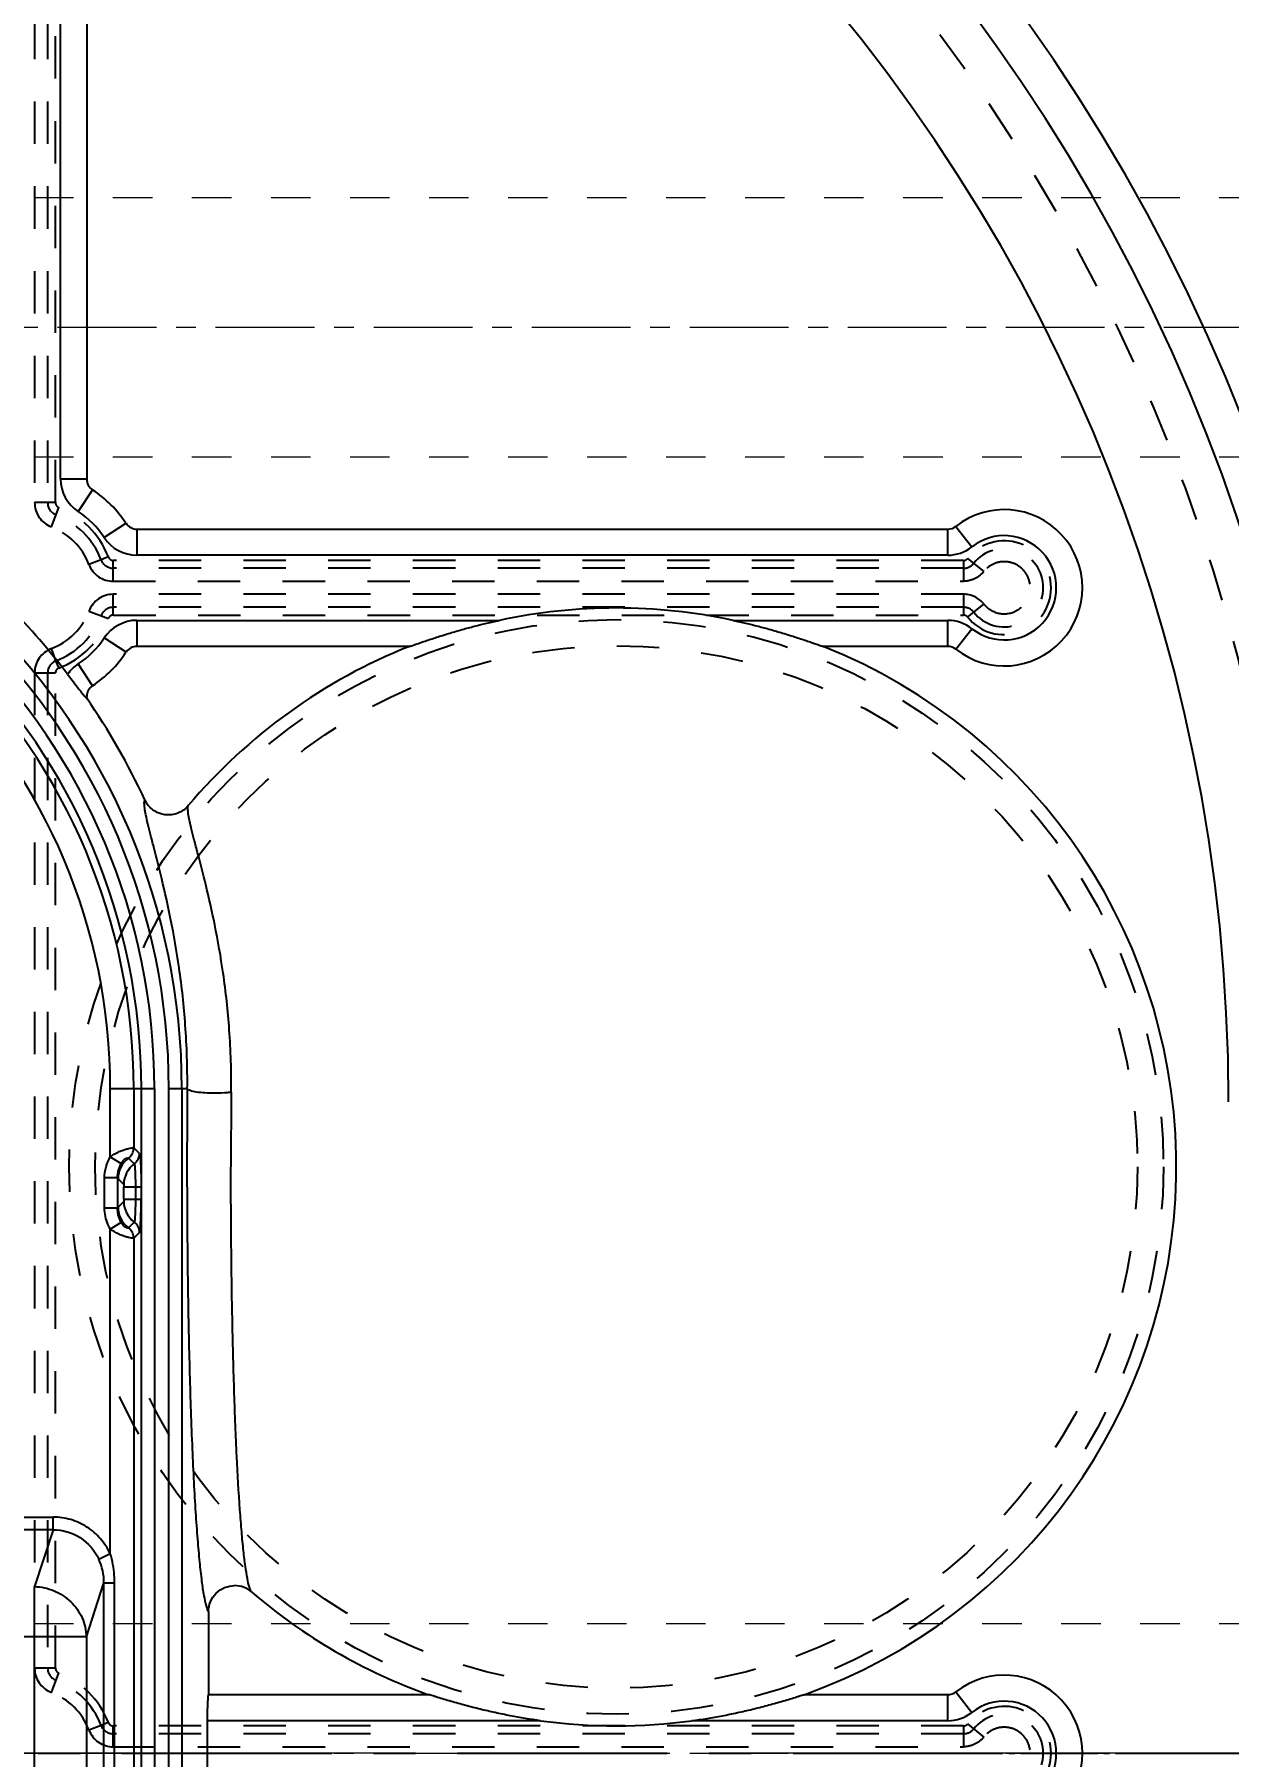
# Model space of a CAD drawing. Header units: millimetres. Extents: x -840 to 1682, y -9216 to -2117.
# Drawn here: x 462.7 to 508.8, y -4227.6 to -4161.1 of the extents above; entities that cross this region are included whole.
import ezdxf

# ---------------------------------------------------------------- set-up
doc = ezdxf.new("R2010")
doc.units = ezdxf.units.MM
doc.header["$LTSCALE"] = 16.335
doc.header["$PDMODE"] = 3
doc.header["$PDSIZE"] = 8
doc.linetypes.add('CENTER', pattern=[0.6, 0.375, -0.075, 0.075, -0.075])
doc.linetypes.add('HIDDEN', pattern=[0.2, 0.1, -0.1])
doc.layers.get('0').update_dxf_attribs({"linetype": 'CONTINUOUS'})
doc.layers.get('Defpoints').update_dxf_attribs({"linetype": 'CONTINUOUS'})
doc.layers.add('cool', color=153, linetype='HIDDEN', lineweight=9)
doc.layers.add('moldbase', color=7, linetype='CONTINUOUS', lineweight=20)
doc.layers.add('DEFAULT_2', color=8, linetype='HIDDEN')
doc.styles.get("Standard").update_dxf_attribs({"font": 'txt', "width": 0.85})
doc.dimstyles.get("Standard").update_dxf_attribs({"dimtxt": 3.5, "dimasz": 3.5, "dimexe": 0.18, "dimexo": 0.0625, "dimgap": 0.09, "dimtad": 1, "dimdsep": 46, "dimtxsty": 'Standard', "dimcen": 0.09, "dimadec": 0, "dimazin": 0, "dimtol": 1, "dimtp": 0.01, "dimtm": 0.01, "dimtfac": 1, "dimtofl": 0, "dimtmove": 0, "dimatfit": 3, "dimfxl": 0, "dimtolj": 1, "dimarcsym": 0})

# ---------------------------------------------------------------- blocks, each defined once
blk = doc.blocks.new('*D514')
at = {"color": 0, "lineweight": -2}
for p, q in [((499.599, -4067.425), (598.434, -4067.425)), ((598.434, -4072.425), (598.434, -4189.374)), ((598.434, -4402.425), (598.434, -4220.154)), ((512.099, -4407.425), (598.434, -4407.425))]:
    blk.add_line(p, q, dxfattribs=at)
at = {"color": 0}
for points in [[(597.6, -4072.425), (599.267, -4072.425), (598.434, -4067.425)], [(597.6, -4402.425), (599.267, -4402.425), (598.434, -4407.425)]]:
    blk.add_solid(points, dxfattribs=at)
at = {"layer": 'Defpoints', "color": 0}
for p in [(499.599, -4067.425), (512.099, -4407.425), (598.434, -4407.425)]:
    blk.add_point(p, dxfattribs=at)
at = {"color": 0, "insert": (598.434, -4204.764), "char_height": 8, "attachment_point": 5, "rotation": 90}
blk.add_mtext('\\A1;340.00', dxfattribs=at)
blk = doc.blocks.new('7')
at = {"layer": 'cool', "ltscale": 0.932966}
for p, q in [((-1665.252, -2312.724), (-1303.907, -2312.724)), ((-1665.252, -2322.724), (-1303.907, -2322.724))]:
    blk.add_line(p, q, dxfattribs=at)
at = {"layer": 'cool', "color": 1, "linetype": 'CENTER', "ltscale": 0.621977}
blk.add_line((-1679.58, -2317.724), (-1289.58, -2317.724), dxfattribs=at)

msp = doc.modelspace()

# ---------------------------------------------------------------- linework, layer by layer
at = {"color": 7, "linetype": 'Continuous'}
for p, q in [((463.729, -4178.281), (463.729, -4144.735)), ((464.734, -4144.735), (464.734, -4178.281)), ((463.729, -4178.281), (464.734, -4178.281)), ((464.96, -4178.701), (464.407, -4179.54)), ((466.25, -4179.99), (465.41, -4180.543)), ((466.669, -4180.217), (497.949, -4180.217)), ((466.669, -4180.217), (466.669, -4181.222)), ((497.949, -4181.222), (497.949, -4180.217)), ((498.259, -4180.109), (498.881, -4180.898)), ((497.949, -4181.222), (466.669, -4181.222)), ((466.669, -4183.734), (480.653, -4183.734)), ((466.669, -4183.734), (466.669, -4184.739)), ((489.67, -4183.734), (497.949, -4183.734)), ((497.949, -4184.739), (497.949, -4183.734)), ((466.25, -4184.965), (465.41, -4184.412)), ((498.259, -4184.847), (498.881, -4184.057)), ((477.18, -4184.739), (466.669, -4184.739)), ((497.949, -4184.739), (493.143, -4184.739)), ((464.96, -4186.255), (464.407, -4185.415)), ((464.734, -4186.749), (464.734, -4186.674)), ((467.348, -4201.797), (465.644, -4201.797)), ((465.644, -4204.426), (465.644, -4201.797)), ((466.547, -4201.797), (466.547, -4204.07)), ((466.846, -4253.052), (466.846, -4201.797)), ((467.348, -4201.797), (467.348, -4253.046)), ((468.615, -4201.797), (467.902, -4201.797)), ((467.902, -4253.052), (467.902, -4201.797)), ((468.403, -4201.797), (468.403, -4253.052)), ((465.644, -4204.426), (466.068, -4204.676)), ((466.769, -4204.291), (466.547, -4204.07)), ((466.346, -4204.472), (466.568, -4204.693)), ((465.924, -4205.231), (465.422, -4205.231)), ((465.422, -4206.403), (465.422, -4205.231)), ((465.924, -4205.231), (465.924, -4206.403)), ((465.943, -4205.274), (466.165, -4205.495)), ((466.169, -4205.579), (466.833, -4205.579)), ((466.169, -4206.055), (466.169, -4205.579)), ((466.612, -4205.579), (466.612, -4206.055)), ((466.833, -4205.58), (466.833, -4206.055)), ((465.924, -4206.403), (465.422, -4206.403)), ((466.165, -4206.139), (465.943, -4206.36)), ((466.169, -4206.055), (466.833, -4206.055)), ((466.068, -4206.958), (465.644, -4207.208)), ((466.568, -4206.942), (466.346, -4207.163)), ((465.644, -4219.726), (465.644, -4207.208)), ((466.547, -4207.565), (466.769, -4207.343)), ((466.547, -4207.565), (466.547, -4247.285)), ((457.959, -4218.316), (463.434, -4218.316)), ((463.434, -4218.802), (463.434, -4218.316)), ((463.434, -4218.802), (457.959, -4218.802)), ((463.434, -4218.802), (462.717, -4220.995)), ((465.199, -4219.938), (465.644, -4219.726)), ((462.717, -4233.854), (462.717, -4220.995)), ((464.72, -4222.937), (465.4, -4220.852)), ((465.4, -4220.852), (465.809, -4220.852)), ((465.4, -4233.997), (465.4, -4220.852)), ((465.809, -4233.997), (465.809, -4220.852)), ((469.432, -4221.963), (469.432, -4225.163)), ((464.72, -4222.937), (456.286, -4222.937)), ((464.72, -4222.937), (464.72, -4231.912)), ((469.432, -4225.163), (477.919, -4225.163)), ((492.404, -4225.163), (497.949, -4225.163)), ((497.949, -4226.168), (497.949, -4225.163)), ((498.259, -4225.056), (498.881, -4225.845)), ((482.242, -4226.168), (469.379, -4226.168)), ((469.379, -4226.168), (469.379, -4228.681)), ((497.949, -4226.168), (488.081, -4226.168))]:
    msp.add_line(p, q, dxfattribs=at)
at = {"color": 1, "linetype": 'CENTER', "ltscale": 1.320531}
msp.add_line((220.187, -4227.425), (524.011, -4227.425), dxfattribs=at)
at = {"color": 1, "linetype": 'CENTER', "ltscale": 0.186593}
msp.add_line((495.275, -4227.425), (549.011, -4227.425), dxfattribs=at)
at = {"color": 7, "linetype": 'Continuous'}
for centre, radius, start, end in [((442.449, -4202.3), 81.562, 0, 90), ((442.449, -4202.3), 81.06, 0, 90), ((442.449, -4202.3), 80.559, 0, 90), ((442.449, -4202.3), 80.057, 0, 90), ((442.449, -4202.3), 80.001, 0, 90), ((442.449, -4202.3), 79.5, 0, 90), ((442.449, -4202.3), 71.857, 0, 90), ((442.449, -4202.3), 70.35, 0, 90), ((442.449, -4202.3), 66.33, 0, 90), ((442.952, -4201.797), 25.452, 0, 90), ((442.952, -4201.797), 24.95, 0, 90), ((442.952, -4201.797), 24.396, 0, 90), ((442.952, -4201.797), 23.894, 0, 90), ((442.952, -4201.797), 23.596, 0, 90), ((465.236, -4178.281), 1.508, 180, 236.63299), ((465.236, -4178.281), 0.502, 180, 236.63299), ((442.952, -4201.797), 22.692, 360, 90), ((462.472, -4182.478), 4.522, 33.36701, 56.63299), ((462.472, -4182.478), 3.518, 33.36701, 56.63299), ((500.125, -4182.478), 3.015, 231.78679, 128.21321), ((466.669, -4179.714), 1.508, 213.36701, 270), ((466.669, -4179.714), 0.502, 213.36701, 270), ((497.949, -4179.714), 0.502, 270, 308.21321), ((500.125, -4182.478), 2.01, 231.78679, 128.21321), ((442.952, -4201.797), 26.428, 37.2132, 52.14975), ((497.949, -4179.714), 1.508, 270, 308.21321), ((466.669, -4185.242), 1.508, 90, 146.63299), ((485.162, -4204.812), 21.555, 77.92769, 102.07231), ((497.949, -4185.242), 1.508, 51.78679, 90), ((462.472, -4182.478), 3.518, 303.36701, 326.63299), ((462.472, -4182.478), 4.522, 303.36701, 326.63299), ((466.669, -4185.242), 0.502, 90, 146.63299), ((485.162, -4204.812), 21.602, 111.68315, 139.83734), ((485.162, -4204.812), 21.602, 289.59012, 68.31685), ((497.949, -4185.242), 0.502, 51.78679, 90), ((465.236, -4186.674), 1.508, 123.36701, 145.20339), ((465.236, -4186.674), 0.502, 123.36701, 180), ((442.952, -4201.797), 26.48, 24.88058, 34.65615), ((786.147, -4204.754), 317.545, 179.46649, 179.62213), ((773.728, -4204.757), 303.432, 179.46649, 179.62213), ((782.755, -4204.811), 312.459, 179.62309, 180.00024), ((466.046, -4204.07), 0.502, 306.83984, 0.07861), ((466.95, -4205.277), 1.007, 126.84388, 179.8186), ((467.171, -4205.498), 1.007, 126.84275, 179.81778), ((466.95, -4206.357), 1.007, 180.18212, 233.15715), ((467.171, -4206.136), 1.007, 180.1765, 233.16182), ((466.266, -4207.344), 0.503, 0.17583, 53.17203), ((466.043, -4207.565), 0.504, 0.06274, 53.01867), ((470.435, -4221.966), 1.007, 49.28714, 89.79701), ((485.162, -4204.812), 21.602, 229.35698, 250.40988), ((500.125, -4227.425), 3.015, 231.78679, 128.21321), ((497.949, -4224.661), 0.502, 270, 308.21321), ((500.125, -4227.425), 2.01, 231.78679, 128.21321), ((485.162, -4204.812), 21.555, 262.21628, 277.78372), ((497.949, -4224.661), 1.508, 270, 308.21321)]:
    msp.add_arc(centre, radius, start, end, dxfattribs=at)
msp.add_ellipse((469.432, -4226.168), major_axis=(0, 1.005), ratio=0.052408, start_param=0, end_param=1.570796, dxfattribs=at)
for points, knots in [([(477.18, -4184.739), (477.19, -4184.739), (477.217, -4184.727), (477.271, -4184.712), (477.345, -4184.685), (477.466, -4184.643), (477.632, -4184.585), (477.842, -4184.514), (478.062, -4184.44), (478.365, -4184.342), (478.75, -4184.222), (479.219, -4184.086), (479.852, -4183.916), (480.332, -4183.803), (480.653, -4183.734)], [0, 0, 0, 0, 0.007625, 0.024283, 0.046712, 0.072662, 0.13049, 0.192581, 0.256943, 0.322646, 0.456299, 0.591511, 0.727438, 1, 1, 1, 1]), ([(489.67, -4183.734), (489.991, -4183.803), (490.471, -4183.916), (491.104, -4184.086), (491.573, -4184.222), (491.958, -4184.342), (492.261, -4184.44), (492.481, -4184.514), (492.691, -4184.585), (492.857, -4184.643), (492.978, -4184.685), (493.052, -4184.712), (493.106, -4184.727), (493.134, -4184.739), (493.143, -4184.739)], [0, 0, 0, 0, 0.272562, 0.408489, 0.543701, 0.677354, 0.743057, 0.807419, 0.86951, 0.927338, 0.953288, 0.975716, 0.992375, 1, 1, 1, 1]), ([(463.998, -4185.814), (464.055, -4185.889), (464.253, -4186.149), (464.452, -4186.409), (464.598, -4186.592)], [0, 0, 0, 0, 0.286017, 1, 1, 1, 1]), ([(464.598, -4186.592), (464.61, -4186.606), (464.648, -4186.654), (464.686, -4186.702), (464.716, -4186.733)], [0, 0, 0, 0, 0.300801, 1, 1, 1, 1]), ([(464.716, -4186.733), (464.718, -4186.734), (464.723, -4186.739), (464.728, -4186.744), (464.733, -4186.747)], [0, 0, 0, 0, 0.325188, 1, 1, 1, 1]), ([(468.615, -4201.797), (468.623, -4200.978), (468.573, -4199.418), (468.335, -4197.232), (468.007, -4195.352), (467.66, -4193.805), (467.383, -4192.723), (467.2, -4192.016), (467.096, -4191.602), (467.019, -4191.263), (466.971, -4190.997), (466.952, -4190.803), (466.959, -4190.694), (466.974, -4190.656)], [0, 0, 0, 0, 0.217481, 0.413823, 0.58321, 0.723605, 0.834818, 0.879626, 0.917346, 0.948074, 0.971927, 0.989093, 1, 1, 1, 1]), ([(468.653, -4190.88), (468.546, -4191.007), (468.263, -4191.211), (467.747, -4191.271), (467.265, -4191.078), (467.044, -4190.807), (466.974, -4190.656)], [0, 0, 0, 0, 0.250047, 0.500021, 0.749906, 1, 1, 1, 1]), ([(470.309, -4201.931), (470.317, -4201.127), (470.268, -4199.592), (470.033, -4197.436), (469.707, -4195.571), (469.358, -4194.028), (469.077, -4192.947), (468.891, -4192.239), (468.784, -4191.824), (468.705, -4191.484), (468.654, -4191.218), (468.633, -4191.025), (468.638, -4190.917), (468.653, -4190.88)], [0, 0, 0, 0, 0.215018, 0.410254, 0.579759, 0.721009, 0.833327, 0.878656, 0.916824, 0.947896, 0.971965, 0.989194, 1, 1, 1, 1]), ([(469.67, -4201.973), (469.544, -4201.973), (469.31, -4201.966), (468.992, -4201.934), (468.772, -4201.891), (468.655, -4201.843), (468.62, -4201.812), (468.615, -4201.797)], [0, 0, 0, 0, 0.347466, 0.6461, 0.882222, 0.956233, 1, 1, 1, 1]), ([(470.309, -4201.931), (470.263, -4201.938), (470.051, -4201.965), (469.837, -4201.973), (469.67, -4201.973)], [0, 0, 0, 0, 0.217495, 1, 1, 1, 1]), ([(468.608, -4202.66), (468.6, -4203.818), (468.598, -4206.117), (468.629, -4209.491), (468.694, -4212.674), (468.777, -4215.148), (468.86, -4216.934), (468.927, -4218.097), (468.999, -4219.124), (469.076, -4220.004), (469.156, -4220.73), (469.239, -4221.293), (469.313, -4221.658), (469.379, -4221.863), (469.413, -4221.936), (469.432, -4221.963)], [0, 0, 0, 0, 0.179524, 0.356265, 0.523031, 0.673038, 0.739819, 0.800203, 0.853568, 0.899392, 0.937213, 0.966697, 0.987605, 0.994844, 1, 1, 1, 1]), ([(465.422, -4205.231), (465.422, -4205.091), (465.46, -4204.808), (465.574, -4204.547), (465.644, -4204.426)], [0, 0, 0, 0, 0.500002, 1, 1, 1, 1]), ([(465.644, -4204.426), (465.739, -4204.355), (465.889, -4204.263), (466.095, -4204.175), (466.234, -4204.128), (466.353, -4204.098), (466.447, -4204.077), (466.507, -4204.072), (466.539, -4204.065), (466.547, -4204.07)], [0, 0, 0, 0, 0.362444, 0.531431, 0.683119, 0.810453, 0.908127, 0.972017, 1, 1, 1, 1]), ([(466.769, -4204.291), (466.778, -4204.301), (466.784, -4204.343), (466.797, -4204.421), (466.806, -4204.543), (466.816, -4204.702), (466.823, -4204.892), (466.831, -4205.188), (466.833, -4205.42), (466.833, -4205.58)], [0, 0, 0, 0, 0.029625, 0.092355, 0.187757, 0.312245, 0.461334, 0.629814, 1, 1, 1, 1]), ([(465.924, -4205.231), (465.924, -4205.183), (465.936, -4204.991), (465.999, -4204.803), (466.068, -4204.676)], [0, 0, 0, 0, 0.25175, 1, 1, 1, 1]), ([(466.068, -4204.676), (466.095, -4204.626), (466.139, -4204.556), (466.215, -4204.494), (466.271, -4204.472), (466.308, -4204.466), (466.343, -4204.465), (466.346, -4204.472)], [0, 0, 0, 0, 0.463716, 0.655103, 0.783422, 0.937355, 1, 1, 1, 1]), ([(466.567, -4204.693), (466.574, -4204.699), (466.578, -4204.729), (466.587, -4204.782), (466.593, -4204.867), (466.6, -4204.975), (466.605, -4205.106), (466.61, -4205.31), (466.612, -4205.47), (466.612, -4205.579)], [0, 0, 0, 0, 0.029475, 0.092708, 0.188156, 0.312443, 0.461481, 0.629977, 1, 1, 1, 1]), ([(471.091, -4221.203), (471.075, -4221.18), (471.045, -4221.118), (470.987, -4220.947), (470.921, -4220.643), (470.847, -4220.176), (470.775, -4219.576), (470.706, -4218.846), (470.613, -4217.636), (470.512, -4215.858), (470.418, -4213.451), (470.349, -4210.744), (470.305, -4207.83), (470.296, -4205.83), (470.296, -4204.812)], [0, 0, 0, 0, 0.005209, 0.012408, 0.032968, 0.061782, 0.098669, 0.143351, 0.19546, 0.320112, 0.468329, 0.634983, 0.81428, 1, 1, 1, 1]), ([(465.943, -4205.274), (465.941, -4205.272), (465.932, -4205.259), (465.928, -4205.244), (465.924, -4205.231)], [0, 0, 0, 0, 0.164755, 1, 1, 1, 1]), ([(466.165, -4205.495), (466.167, -4205.497), (466.166, -4205.508), (466.168, -4205.525), (466.168, -4205.55), (466.169, -4205.569), (466.169, -4205.579)], [0, 0, 0, 0, 0.099878, 0.326216, 0.639633, 1, 1, 1, 1]), ([(465.644, -4207.208), (465.608, -4207.148), (465.481, -4206.898), (465.421, -4206.613), (465.422, -4206.403)], [0, 0, 0, 0, 0.251128, 1, 1, 1, 1]), ([(465.924, -4206.403), (465.926, -4206.398), (465.93, -4206.383), (465.936, -4206.368), (465.943, -4206.36)], [0, 0, 0, 0, 0.342391, 1, 1, 1, 1]), ([(466.068, -4206.958), (465.999, -4206.832), (465.936, -4206.644), (465.924, -4206.451), (465.924, -4206.403)], [0, 0, 0, 0, 0.748116, 1, 1, 1, 1]), ([(466.169, -4206.055), (466.169, -4206.065), (466.168, -4206.084), (466.168, -4206.11), (466.166, -4206.127), (466.167, -4206.137), (466.165, -4206.139)], [0, 0, 0, 0, 0.360376, 0.673794, 0.900129, 1, 1, 1, 1]), ([(466.612, -4206.055), (466.612, -4206.165), (466.61, -4206.324), (466.605, -4206.528), (466.6, -4206.659), (466.593, -4206.768), (466.587, -4206.853), (466.578, -4206.906), (466.574, -4206.935), (466.568, -4206.942)], [0, 0, 0, 0, 0.370096, 0.538597, 0.687654, 0.81201, 0.907489, 0.970631, 1, 1, 1, 1]), ([(466.769, -4207.343), (466.772, -4207.34), (466.777, -4207.327), (466.787, -4207.289), (466.796, -4207.212), (466.807, -4207.091), (466.816, -4206.932), (466.823, -4206.742), (466.831, -4206.446), (466.833, -4206.214), (466.833, -4206.055)], [0, 0, 0, 0, 0.010597, 0.029515, 0.092622, 0.1881, 0.312451, 0.461436, 0.629881, 1, 1, 1, 1]), ([(466.346, -4207.163), (466.342, -4207.169), (466.309, -4207.168), (466.25, -4207.159), (466.17, -4207.11), (466.112, -4207.033), (466.081, -4206.984), (466.068, -4206.958)], [0, 0, 0, 0, 0.062451, 0.217088, 0.533317, 0.76715, 1, 1, 1, 1]), ([(466.547, -4207.565), (466.539, -4207.569), (466.507, -4207.562), (466.447, -4207.557), (466.353, -4207.536), (466.234, -4207.506), (466.094, -4207.459), (465.889, -4207.371), (465.739, -4207.279), (465.644, -4207.208)], [0, 0, 0, 0, 0.028026, 0.091953, 0.189632, 0.317028, 0.468933, 0.63798, 1, 1, 1, 1]), ([(465.644, -4219.726), (465.542, -4219.52), (465.288, -4219.13), (464.762, -4218.671), (464.125, -4218.383), (463.663, -4218.318), (463.434, -4218.316)], [0, 0, 0, 0, 0.249954, 0.499976, 0.750119, 1, 1, 1, 1]), ([(463.434, -4218.802), (463.798, -4218.799), (464.545, -4219.015), (465.044, -4219.607), (465.199, -4219.938)], [0, 0, 0, 0, 0.498951, 1, 1, 1, 1]), ([(465.809, -4220.852), (465.809, -4220.756), (465.795, -4220.376), (465.727, -4219.997), (465.644, -4219.726)], [0, 0, 0, 0, 0.253073, 1, 1, 1, 1]), ([(462.717, -4220.995), (462.975, -4221.001), (463.492, -4221.111), (464.149, -4221.542), (464.599, -4222.179), (464.714, -4222.687), (464.72, -4222.937)], [0, 0, 0, 0, 0.252751, 0.504924, 0.754238, 1, 1, 1, 1]), ([(469.432, -4221.963), (469.432, -4221.832), (469.484, -4221.568), (469.708, -4221.233), (470.043, -4221.01), (470.307, -4220.959), (470.438, -4220.959)], [0, 0, 0, 0, 0.250021, 0.500041, 0.750019, 1, 1, 1, 1]), ([(482.242, -4226.168), (481.85, -4226.115), (481.264, -4226.019), (480.489, -4225.86), (479.913, -4225.728), (479.439, -4225.607), (479.064, -4225.504), (478.789, -4225.426), (478.523, -4225.347), (478.31, -4225.282), (478.151, -4225.232), (478.049, -4225.201), (477.977, -4225.178), (477.936, -4225.168), (477.923, -4225.163), (477.919, -4225.163)], [0, 0, 0, 0, 0.267252, 0.40073, 0.533832, 0.666016, 0.731402, 0.795907, 0.858868, 0.918789, 0.946517, 0.971347, 0.990766, 0.997019, 1, 1, 1, 1]), ([(488.081, -4226.168), (488.473, -4226.115), (489.059, -4226.019), (489.834, -4225.86), (490.41, -4225.728), (490.885, -4225.607), (491.259, -4225.504), (491.534, -4225.426), (491.8, -4225.347), (492.013, -4225.282), (492.172, -4225.232), (492.274, -4225.201), (492.346, -4225.178), (492.387, -4225.168), (492.4, -4225.163), (492.404, -4225.163)], [0, 0, 0, 0, 0.267252, 0.40073, 0.533832, 0.666016, 0.731402, 0.795907, 0.858868, 0.918789, 0.946517, 0.971347, 0.990766, 0.997019, 1, 1, 1, 1])]:
    msp.add_open_spline(points, degree=3, knots=knots, dxfattribs=at)
for points in [[(466.568, -4204.693), (466.687, -4204.603), (466.769, -4204.441), (466.769, -4204.292)], [(465.4, -4220.852), (465.402, -4220.54), (465.331, -4220.221), (465.199, -4219.938)]]:
    msp.add_open_spline(points, degree=3, dxfattribs=at)
at = {"layer": 'cool', "color": 1, "linetype": 'CENTER', "ltscale": 0.621977}
msp.add_line((177.099, -4227.425), (567.099, -4227.425), dxfattribs=at)
at = {"layer": 'DEFAULT_2', "color": 8, "linetype": 'HIDDEN'}
for p, q in [((462.724, -4144.128), (462.724, -4179.192)), ((463.226, -4144.128), (463.226, -4179.192)), ((463.528, -4179.18), (463.528, -4144.128)), ((463.528, -4179.192), (462.724, -4179.192)), ((463.37, -4180.131), (463.657, -4179.38)), ((465.289, -4181.401), (464.819, -4181.58)), ((465.567, -4181.284), (465.289, -4181.401)), ((498.555, -4181.423), (465.758, -4181.423)), ((465.758, -4182.227), (465.758, -4181.423)), ((498.555, -4181.724), (465.758, -4181.724)), ((498.555, -4181.423), (498.555, -4182.227)), ((498.712, -4181.347), (499.34, -4181.85)), ((465.758, -4182.227), (498.554, -4182.227)), ((498.555, -4182.729), (465.758, -4182.729)), ((465.758, -4183.533), (465.758, -4182.729)), ((498.555, -4182.729), (498.555, -4183.533)), ((498.712, -4183.608), (499.34, -4183.106)), ((464.819, -4183.375), (465.57, -4183.662)), ((498.555, -4183.232), (465.758, -4183.232)), ((465.77, -4183.533), (498.555, -4183.533)), ((463.549, -4185.294), (463.37, -4184.825)), ((462.724, -4185.763), (462.717, -4220.995)), ((462.724, -4185.763), (463.528, -4185.763)), ((463.226, -4185.763), (463.226, -4224.139)), ((463.528, -4224.127), (463.528, -4185.763)), ((463.667, -4185.572), (463.549, -4185.294)), ((463.528, -4224.139), (462.724, -4224.139)), ((463.37, -4225.078), (463.657, -4224.327)), ((465.289, -4226.348), (464.819, -4226.527)), ((465.567, -4226.231), (465.289, -4226.348)), ((498.712, -4226.294), (499.34, -4226.797)), ((498.555, -4226.369), (465.758, -4226.369)), ((465.758, -4227.173), (465.758, -4226.369)), ((498.555, -4226.671), (465.758, -4226.671)), ((498.555, -4226.369), (498.555, -4227.173)), ((465.758, -4227.173), (498.554, -4227.173))]:
    msp.add_line(p, q, dxfattribs=at)
for radius in [21.105, 20.1]:
    msp.add_circle((485.162, -4204.812), radius, dxfattribs=at)
for centre, radius, start, end in [((442.449, -4202.3), 81.505, 0, 90), ((442.449, -4202.3), 68.842, 0, 90), ((463.729, -4179.192), 1.005, 180, 249.07517), ((463.729, -4179.192), 0.502, 180, 249.07517), ((462.472, -4182.478), 3.015, 20.92483, 69.07517), ((462.472, -4182.478), 3.317, 21.01342, 69.07517), ((462.472, -4182.478), 2.513, 20.92483, 69.07517), ((500.125, -4182.478), 1.809, 218.68219, 141.31781), ((500.125, -4182.478), 1.508, 218.68219, 141.31781), ((465.758, -4181.222), 1.005, 200.92483, 270), ((465.758, -4181.222), 0.502, 200.92483, 270), ((498.555, -4181.222), 0.201, 270, 321.31781), ((498.555, -4181.222), 0.502, 270, 321.31781), ((500.125, -4182.478), 1.005, 7.62704, 38.68219), ((465.758, -4183.734), 1.005, 90, 159.07517), ((498.557, -4183.729), 1, 38.72917, 90.07582), ((462.472, -4182.478), 2.513, 290.92483, 339.07517), ((462.472, -4182.478), 3.015, 290.92483, 339.07517), ((462.472, -4182.478), 3.317, 291.01342, 339.07517), ((465.758, -4183.734), 0.502, 90, 159.07517), ((498.555, -4183.734), 0.502, 38.68219, 90), ((498.555, -4183.734), 0.201, 38.68219, 90), ((463.729, -4185.763), 1.005, 110.92483, 180), ((463.729, -4185.763), 0.502, 110.92483, 180), ((463.729, -4224.139), 1.005, 180, 249.07517), ((463.729, -4224.139), 0.502, 180, 249.07517), ((462.472, -4227.425), 3.317, 21.01342, 69.07517), ((462.472, -4227.425), 3.015, 20.92483, 69.07517), ((462.472, -4227.425), 2.513, 20.92483, 69.07517), ((500.125, -4227.425), 1.809, 218.68219, 141.31781), ((465.758, -4226.168), 0.502, 200.92483, 270), ((498.555, -4226.168), 0.201, 270, 321.31781), ((500.125, -4227.425), 1.508, 218.68219, 141.31781), ((465.758, -4226.168), 1.005, 200.92483, 270), ((498.555, -4226.168), 0.502, 270, 321.31781), ((500.125, -4227.425), 1.005, 7.62704, 38.68219)]:
    msp.add_arc(centre, radius, start, end, dxfattribs=at)
for points, knots in [([(463.528, -4179.18), (463.526, -4179.222), (463.548, -4179.309), (463.618, -4179.365), (463.657, -4179.38)], [0, 0, 0, 0, 0.49996, 1, 1, 1, 1]), ([(465.569, -4181.288), (465.581, -4181.327), (465.635, -4181.396), (465.717, -4181.423), (465.758, -4181.423)], [0, 0, 0, 0, 0.499817, 1, 1, 1, 1]), ([(499.331, -4181.858), (499.239, -4181.973), (498.999, -4182.162), (498.701, -4182.227), (498.554, -4182.227)], [0, 0, 0, 0, 0.499875, 1, 1, 1, 1]), ([(500.909, -4181.85), (500.815, -4181.733), (500.572, -4181.539), (500.118, -4181.438), (499.666, -4181.544), (499.425, -4181.741), (499.331, -4181.858)], [0, 0, 0, 0, 0.250023, 0.499961, 0.749909, 1, 1, 1, 1]), ([(499.337, -4183.103), (499.471, -4183.271), (499.86, -4183.524), (500.546, -4183.469), (501.062, -4183.013), (501.149, -4182.557), (501.121, -4182.344)], [0, 0, 0, 0, 0.250108, 0.500026, 0.749952, 1, 1, 1, 1]), ([(465.77, -4183.533), (465.728, -4183.531), (465.641, -4183.553), (465.585, -4183.623), (465.57, -4183.662)], [0, 0, 0, 0, 0.49996, 1, 1, 1, 1]), ([(463.662, -4185.574), (463.623, -4185.586), (463.554, -4185.64), (463.528, -4185.723), (463.528, -4185.763)], [0, 0, 0, 0, 0.499817, 1, 1, 1, 1]), ([(463.528, -4224.127), (463.526, -4224.169), (463.548, -4224.256), (463.618, -4224.312), (463.657, -4224.327)], [0, 0, 0, 0, 0.49996, 1, 1, 1, 1]), ([(465.569, -4226.235), (465.581, -4226.274), (465.635, -4226.343), (465.717, -4226.369), (465.758, -4226.369)], [0, 0, 0, 0, 0.499817, 1, 1, 1, 1]), ([(499.331, -4226.805), (499.239, -4226.919), (498.999, -4227.108), (498.701, -4227.173), (498.554, -4227.173)], [0, 0, 0, 0, 0.499875, 1, 1, 1, 1]), ([(500.909, -4226.797), (500.815, -4226.68), (500.572, -4226.486), (500.118, -4226.385), (499.666, -4226.491), (499.425, -4226.688), (499.331, -4226.805)], [0, 0, 0, 0, 0.250023, 0.499961, 0.749909, 1, 1, 1, 1]), ([(499.337, -4228.05), (499.471, -4228.218), (499.86, -4228.471), (500.546, -4228.416), (501.062, -4227.96), (501.149, -4227.504), (501.121, -4227.291)], [0, 0, 0, 0, 0.250108, 0.500026, 0.749952, 1, 1, 1, 1])]:
    msp.add_open_spline(points, degree=3, knots=knots, dxfattribs=at)
at = {"layer": 'moldbase', "color": 1, "linetype": 'CENTER', "ltscale": 3.420875}
msp.add_line((577.305, -4227.425), (166.894, -4227.425), dxfattribs=at)

# ---------------------------------------------------------------- block references
for p in [(1856.679, -1854.701), (1856.679, -1909.701)]:
    msp.add_blockref('7', p)

# ---------------------------------------------------------------- dimensions: what is measured, and where the dimension line sits
dim = msp.add_linear_dim(base=(598.434, -4407.425), p1=(499.599, -4067.425), p2=(512.099, -4407.425), angle=90, dimstyle='Standard', override={"dimtxt": 8, "dimasz": 5, "dimexe": 0, "dimexo": 0, "dimtad": 0, "dimzin": 0, "dimcen": 2.673, "dimtol": 0, "dimtzin": 0})
dim.commit()
dim.dimension.update_dxf_attribs({"geometry": '*D514', "text_midpoint": (598.434, -4204.764), "dimtype": 160})

doc.saveas('drawing.dxf')
